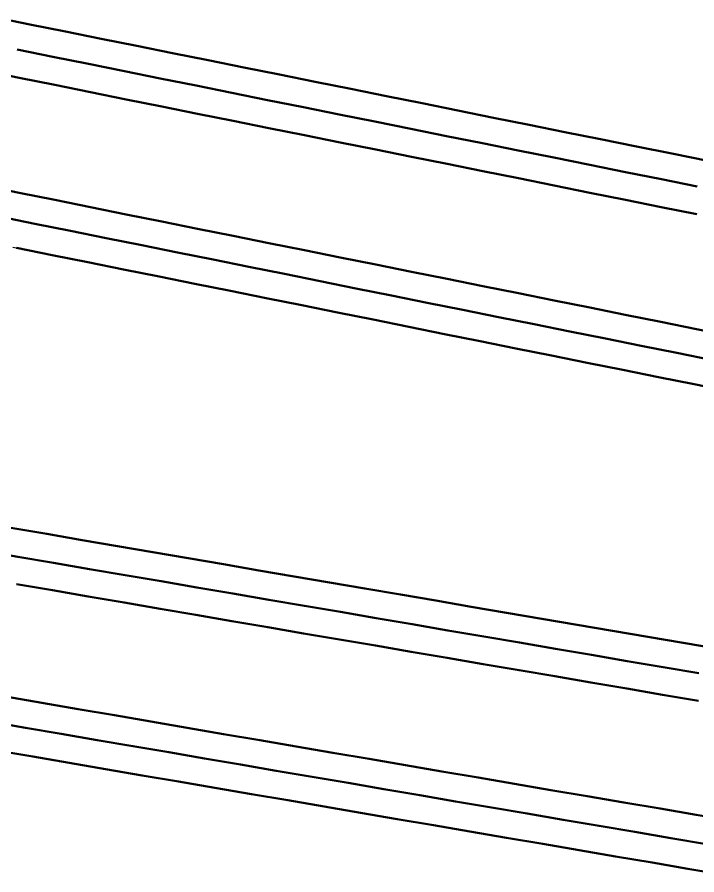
# Model space of a CAD drawing. Header units: millimetres. Extents: x 2688706 to 2690835, y 1254387 to 1255241.
# Drawn here: x 2689732.43 to 2689751.12, y 1254816.78 to 1254840.37 of the extents above; entities that cross this region are included whole.
import ezdxf

# ---------------------------------------------------------------- set-up
doc = ezdxf.new("R2010")
doc.units = ezdxf.units.MM
doc.linetypes.add('STRICHLINIE2', pattern=[0.375, 0.25, -0.125])
doc.linetypes.add('STRICHPUNKT', pattern=[1, 0.5, -0.25, 0, -0.25])
for name, color, linetype in [('A-GL-0024-_____', 1, 'STRICHPUNKT'), ('BS-TR-B-Gleisstrang-LinieGeometrie', 7, 'Continuous'), ('BS-TR-N-Gleisstrang-LinieGeometrie', 7, 'Continuous'), ('L-GL-0024-_____', 2, 'Continuous')]:
    doc.layers.add(name, color=color, linetype=linetype)

# ---------------------------------------------------------------- blocks, each defined once
blk = doc.blocks.new('Weiche-24')
at = {"layer": 'A-GL-0024-_____', "flags": 128}
blk.add_lwpolyline([(138.88, 9.661), (180.569, 9.661)], dxfattribs=at)
at = {"layer": 'L-GL-0024-_____', "color": 7, "linetype": 'STRICHLINIE2', "lineweight": -3, "flags": 128}
for points in [[(161.29, 10.411), (180.569, 10.411)], [(161.29, 8.911), (180.569, 8.911)]]:
    blk.add_lwpolyline(points, dxfattribs=at)

msp = doc.modelspace()

# ---------------------------------------------------------------- linework, layer by layer
at = {"layer": 'BS-TR-B-Gleisstrang-LinieGeometrie', "lineweight": 50}
for points in [[(2689732.432, 1254839.48, 454.71), (2689733.416, 1254839.282, 454.709), (2689734.4, 1254839.084, 454.708), (2689735.384, 1254838.886, 454.708), (2689736.368, 1254838.688, 454.707), (2689737.352, 1254838.49, 454.706), (2689738.336, 1254838.292, 454.706), (2689739.32, 1254838.093, 454.705), (2689740.304, 1254837.895, 454.704), (2689741.288, 1254837.697, 454.704), (2689742.272, 1254837.499, 454.703), (2689743.256, 1254837.301, 454.703), (2689744.24, 1254837.103, 454.702), (2689745.224, 1254836.905, 454.701), (2689746.208, 1254836.707, 454.701), (2689747.192, 1254836.508, 454.7), (2689748.176, 1254836.31, 454.699), (2689749.16, 1254836.112, 454.699), (2689750.144, 1254835.914, 454.698), (2689751.128, 1254835.716, 454.697)], [(2689731.464, 1254825.702, 454.8), (2689732.449, 1254825.533, 454.8), (2689733.435, 1254825.363, 454.8), (2689734.42, 1254825.194, 454.8), (2689735.406, 1254825.025, 454.8), (2689736.392, 1254824.856, 454.8), (2689737.377, 1254824.687, 454.8), (2689738.363, 1254824.518, 454.8), (2689739.349, 1254824.35, 454.8), (2689740.334, 1254824.181, 454.8), (2689741.32, 1254824.012, 454.8), (2689742.306, 1254823.844, 454.8), (2689743.291, 1254823.675, 454.8), (2689744.277, 1254823.507, 454.8), (2689745.263, 1254823.338, 454.8), (2689746.248, 1254823.17, 454.8), (2689746.248, 1254823.17, 454.8), (2689747.234, 1254823.001, 454.8), (2689748.22, 1254822.833, 454.8), (2689749.206, 1254822.664, 454.8), (2689750.191, 1254822.496, 454.8), (2689751.177, 1254822.327, 454.8)], [(2689731.674, 1254820.998, 454.8), (2689732.66, 1254820.829, 454.8), (2689733.645, 1254820.66, 454.8), (2689734.631, 1254820.491, 454.8), (2689735.617, 1254820.322, 454.8), (2689736.602, 1254820.153, 454.8), (2689737.588, 1254819.984, 454.8), (2689738.574, 1254819.815, 454.8), (2689739.559, 1254819.647, 454.8), (2689740.545, 1254819.478, 454.8), (2689741.531, 1254819.309, 454.8), (2689742.516, 1254819.141, 454.8), (2689743.502, 1254818.972, 454.8), (2689744.488, 1254818.804, 454.8), (2689745.473, 1254818.636, 454.8), (2689745.473, 1254818.636, 454.8), (2689746.459, 1254818.467, 454.8), (2689747.445, 1254818.299, 454.8), (2689748.431, 1254818.13, 454.8), (2689749.416, 1254817.962, 454.8), (2689750.402, 1254817.793, 454.8), (2689751.388, 1254817.624, 454.8)]]:
    msp.add_polyline3d(points, dxfattribs=at)
at = {"layer": 'BS-TR-N-Gleisstrang-LinieGeometrie', "color": 1, "lineweight": 50, "true_color": 0xff0000}
for points in [[(2689731.804, 1254840.372, 454.71), (2689732.785, 1254840.174, 454.709), (2689733.766, 1254839.977, 454.709), (2689734.746, 1254839.779, 454.708), (2689735.727, 1254839.582, 454.708), (2689736.708, 1254839.384, 454.707), (2689737.688, 1254839.187, 454.706), (2689738.669, 1254838.989, 454.706), (2689739.65, 1254838.792, 454.705), (2689740.63, 1254838.594, 454.704), (2689741.611, 1254838.397, 454.704), (2689742.592, 1254838.2, 454.703), (2689743.573, 1254838.002, 454.702), (2689744.553, 1254837.805, 454.702), (2689745.534, 1254837.607, 454.701), (2689746.515, 1254837.41, 454.701), (2689747.495, 1254837.212, 454.7), (2689748.476, 1254837.015, 454.699), (2689749.457, 1254836.817, 454.699), (2689750.437, 1254836.62, 454.698), (2689751.418, 1254836.422, 454.697)], [(2689731.508, 1254838.901, 454.71), (2689732.489, 1254838.704, 454.709), (2689733.47, 1254838.506, 454.709), (2689734.45, 1254838.309, 454.708), (2689735.431, 1254838.111, 454.708), (2689736.412, 1254837.914, 454.707), (2689737.392, 1254837.716, 454.706), (2689738.373, 1254837.519, 454.706), (2689739.354, 1254837.321, 454.705), (2689740.334, 1254837.124, 454.704), (2689741.315, 1254836.927, 454.704), (2689742.296, 1254836.729, 454.703), (2689743.276, 1254836.532, 454.702), (2689744.257, 1254836.334, 454.702), (2689745.238, 1254836.137, 454.701), (2689746.219, 1254835.939, 454.701), (2689747.199, 1254835.742, 454.7), (2689748.18, 1254835.544, 454.699), (2689749.161, 1254835.347, 454.699), (2689750.141, 1254835.149, 454.698), (2689751.122, 1254834.952, 454.697)], [(2689731.514, 1254835.738, 454.8), (2689732.494, 1254835.54, 454.8), (2689733.474, 1254835.343, 454.8), (2689734.454, 1254835.146, 454.8), (2689735.434, 1254834.948, 454.8), (2689736.414, 1254834.751, 454.8), (2689737.394, 1254834.554, 454.8), (2689738.374, 1254834.356, 454.8), (2689739.354, 1254834.159, 454.8), (2689740.334, 1254833.962, 454.8), (2689741.314, 1254833.764, 454.8), (2689742.294, 1254833.567, 454.8), (2689743.274, 1254833.37, 454.8), (2689744.254, 1254833.172, 454.8), (2689745.234, 1254832.975, 454.8), (2689746.214, 1254832.778, 454.8), (2689747.194, 1254832.581, 454.8), (2689748.174, 1254832.383, 454.8), (2689749.154, 1254832.186, 454.8), (2689750.134, 1254831.989, 454.8), (2689751.113, 1254831.791, 454.8), (2689752.093, 1254831.594, 454.8)], [(2689731.94, 1254834.887, 454.8), (2689732.92, 1254834.69, 454.8), (2689733.9, 1254834.492, 454.8), (2689734.881, 1254834.295, 454.8), (2689735.861, 1254834.097, 454.8), (2689736.842, 1254833.9, 454.8), (2689737.822, 1254833.703, 454.8), (2689738.803, 1254833.505, 454.8), (2689739.783, 1254833.308, 454.8), (2689740.764, 1254833.11, 454.8), (2689741.744, 1254832.913, 454.8), (2689742.725, 1254832.715, 454.8), (2689743.705, 1254832.518, 454.8), (2689744.686, 1254832.321, 454.8), (2689745.666, 1254832.123, 454.8), (2689746.646, 1254831.926, 454.8), (2689747.627, 1254831.728, 454.8), (2689748.607, 1254831.531, 454.8), (2689749.588, 1254831.334, 454.8), (2689750.568, 1254831.136, 454.8), (2689751.549, 1254830.939, 454.8)], [(2689732.415, 1254834.026, 454.8), (2689733.396, 1254833.829, 454.8), (2689734.376, 1254833.631, 454.8), (2689735.357, 1254833.434, 454.8), (2689736.337, 1254833.237, 454.8), (2689737.318, 1254833.039, 454.8), (2689738.298, 1254832.842, 454.8), (2689739.279, 1254832.644, 454.8), (2689740.259, 1254832.447, 454.8), (2689741.24, 1254832.25, 454.8), (2689742.22, 1254832.052, 454.8), (2689743.201, 1254831.855, 454.8), (2689744.181, 1254831.657, 454.8), (2689745.162, 1254831.46, 454.8), (2689746.143, 1254831.262, 454.8), (2689747.123, 1254831.065, 454.8), (2689748.104, 1254830.868, 454.8), (2689749.084, 1254830.67, 454.8), (2689750.065, 1254830.473, 454.8), (2689751.045, 1254830.275, 454.8), (2689752.026, 1254830.078, 454.8)], [(2689732.26, 1254826.326, 454.793), (2689733.247, 1254826.157, 454.793), (2689733.247, 1254826.157, 454.793), (2689734.219, 1254825.99, 454.794), (2689735.192, 1254825.823, 454.794), (2689736.164, 1254825.657, 454.795), (2689737.136, 1254825.49, 454.795), (2689738.108, 1254825.323, 454.796), (2689739.081, 1254825.157, 454.796), (2689740.053, 1254824.99, 454.797), (2689741.025, 1254824.824, 454.797), (2689741.997, 1254824.657, 454.798), (2689742.97, 1254824.491, 454.798), (2689743.942, 1254824.325, 454.799), (2689744.914, 1254824.158, 454.799), (2689745.887, 1254823.992, 454.8), (2689746.859, 1254823.826, 454.8), (2689747.831, 1254823.66, 454.801), (2689748.804, 1254823.493, 454.801), (2689749.776, 1254823.327, 454.802), (2689750.748, 1254823.161, 454.802), (2689750.748, 1254823.161, 454.802), (2689751.72, 1254822.995, 454.803)], [(2689732.42, 1254824.777, 454.807), (2689733.404, 1254824.608, 454.807), (2689733.404, 1254824.608, 454.807), (2689734.391, 1254824.439, 454.806), (2689735.377, 1254824.269, 454.806), (2689736.364, 1254824.1, 454.805), (2689737.351, 1254823.931, 454.805), (2689738.337, 1254823.762, 454.804), (2689739.324, 1254823.593, 454.804), (2689740.311, 1254823.424, 454.803), (2689741.297, 1254823.255, 454.803), (2689742.284, 1254823.087, 454.802), (2689743.271, 1254822.918, 454.802), (2689744.258, 1254822.749, 454.801), (2689745.244, 1254822.58, 454.801), (2689746.231, 1254822.411, 454.8), (2689747.218, 1254822.243, 454.8), (2689748.205, 1254822.074, 454.799), (2689749.191, 1254821.906, 454.799), (2689750.178, 1254821.737, 454.798), (2689751.165, 1254821.568, 454.798)], [(2689732.11, 1254821.685, 454.797), (2689733.11, 1254821.513, 454.797), (2689734.11, 1254821.342, 454.797), (2689735.11, 1254821.17, 454.797), (2689736.11, 1254820.999, 454.798), (2689737.11, 1254820.827, 454.798), (2689738.109, 1254820.656, 454.798), (2689739.109, 1254820.485, 454.798), (2689740.109, 1254820.314, 454.799), (2689741.109, 1254820.142, 454.799), (2689742.109, 1254819.971, 454.799), (2689743.109, 1254819.8, 454.799), (2689744.109, 1254819.629, 454.8), (2689745.109, 1254819.458, 454.8), (2689746.109, 1254819.287, 454.8), (2689747.109, 1254819.116, 454.8), (2689748.109, 1254818.945, 454.801), (2689749.109, 1254818.775, 454.801), (2689750.109, 1254818.604, 454.801), (2689750.109, 1254818.604, 454.801), (2689751.1, 1254818.435, 454.801), (2689752.09, 1254818.265, 454.802)], [(2689731.863, 1254820.206, 454.803), (2689732.864, 1254820.034, 454.803), (2689733.866, 1254819.862, 454.803), (2689734.867, 1254819.69, 454.803), (2689735.868, 1254819.518, 454.803), (2689736.87, 1254819.347, 454.802), (2689737.871, 1254819.175, 454.802), (2689738.873, 1254819.004, 454.802), (2689739.874, 1254818.832, 454.802), (2689740.876, 1254818.661, 454.801), (2689741.877, 1254818.489, 454.801), (2689742.879, 1254818.318, 454.801), (2689743.88, 1254818.146, 454.801), (2689744.882, 1254817.975, 454.8), (2689745.883, 1254817.804, 454.8), (2689746.885, 1254817.633, 454.8), (2689747.886, 1254817.462, 454.8), (2689748.888, 1254817.291, 454.799), (2689749.89, 1254817.12, 454.799), (2689749.89, 1254817.12, 454.799), (2689750.876, 1254816.951, 454.799), (2689751.862, 1254816.783, 454.799)]]:
    msp.add_polyline3d(points, dxfattribs=at)

# ---------------------------------------------------------------- block references
at = {"rotation": 348.6155863058016}
msp.add_blockref('Weiche-24', (2689571.335, 1254857.37, 454.8), dxfattribs=at)

doc.saveas('drawing.dxf')
